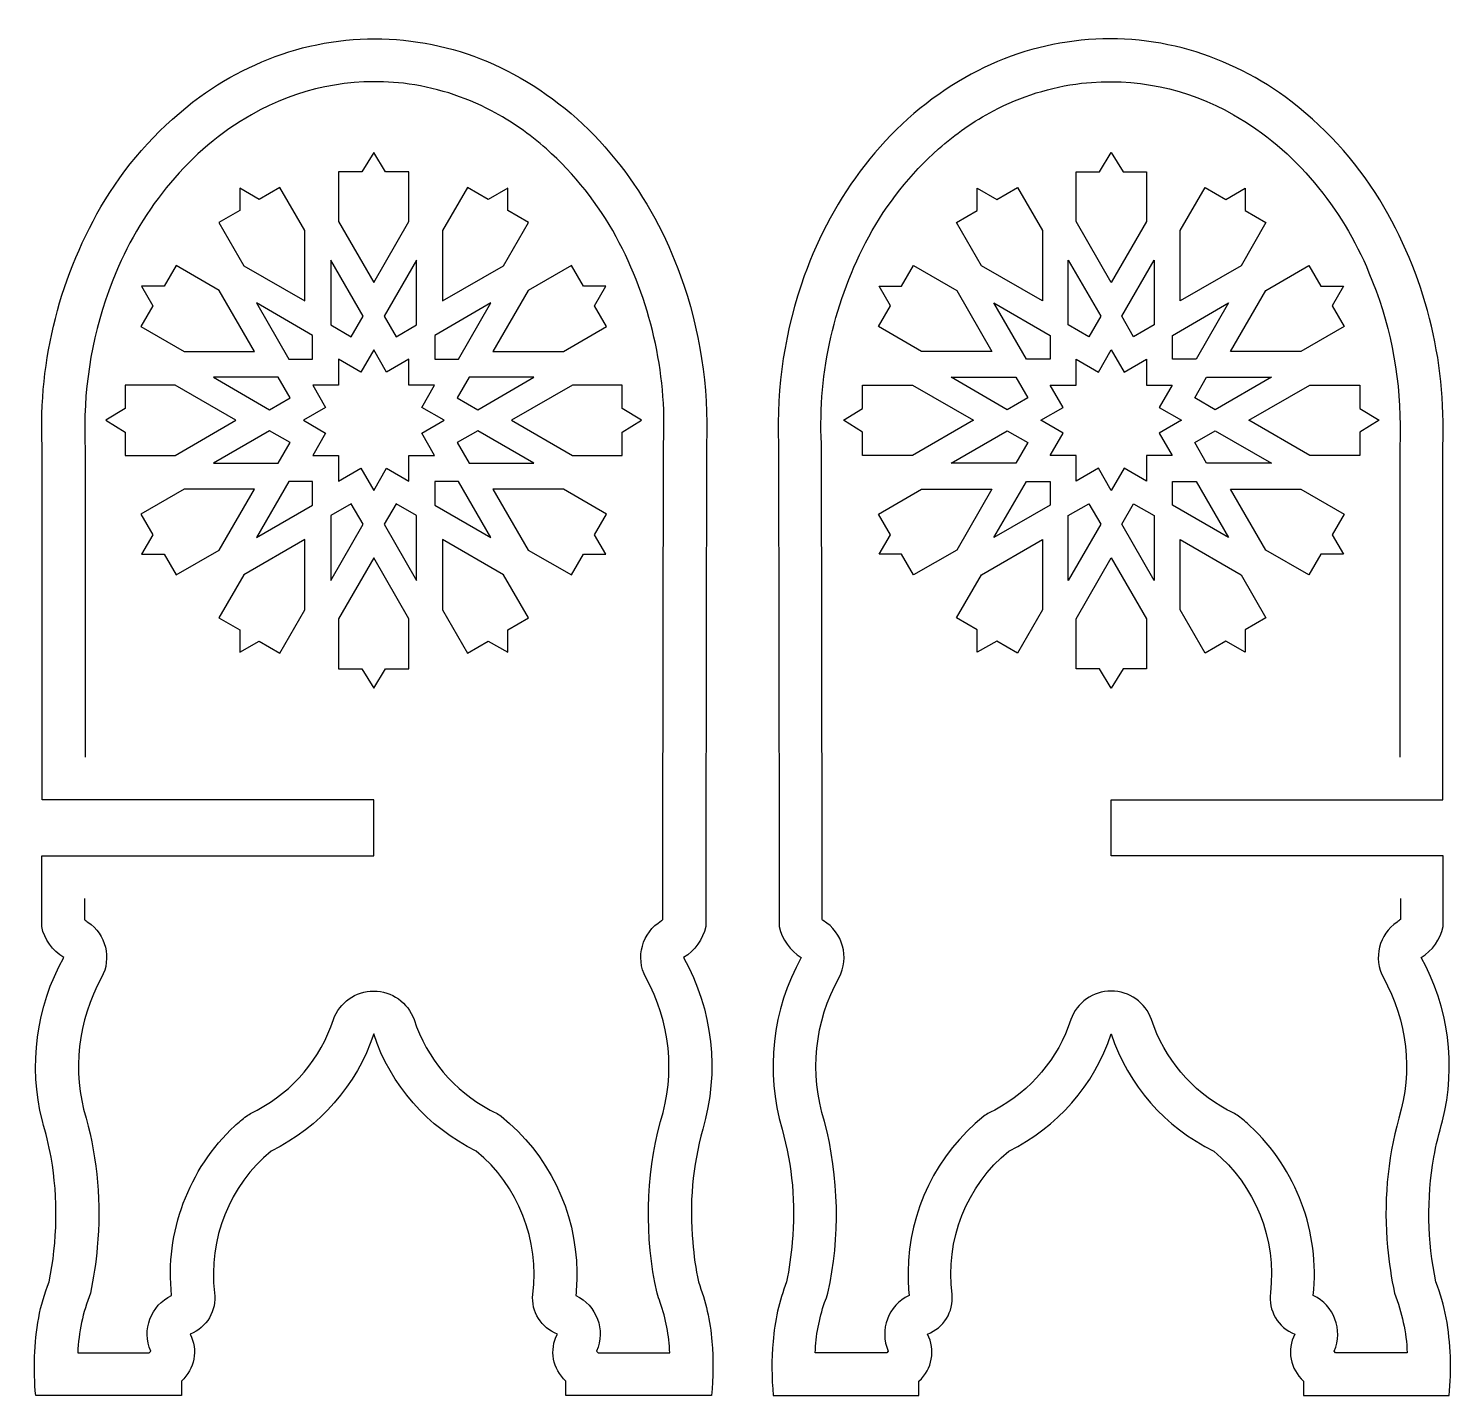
# Model space of a CAD drawing. Header units: millimetres. Extents: x 39 to 437, y 13 to 396.
import ezdxf

# ---------------------------------------------------------------- set-up
doc = ezdxf.new("R2010")
doc.units = ezdxf.units.MM
doc.layers.add('Default', color=7, linetype='Continuous', lineweight=30)

msp = doc.modelspace()

# ---------------------------------------------------------------- linework, layer by layer
at = {"layer": 'Default', "color": 18, "lineweight": 30, "true_color": 0x4f0000, "extrusion": (0, 0, -1)}
for points in [[(-186.64, 30.07, 0.336258), (-179.76, 41.17), (-179.76, 41.17, -0.257528), (-163.91, 81.34), (-163.91, 81.34, 0.201893), (-135.22, 114.11), (-135.22, 114.11, 0.202388), (-106.53, 81.34), (-106.53, 81.34, -0.25444), (-90.64, 41.62), (-90.64, 41.62, 0.347638), (-83.8, 30.07), (-83.8, 30.07, 0.341967), (-81.4, 16.92), (-81.4, 16.92), (-81.4, 12.85), (-81.4, 12.85), (-40.6, 12.85), (-40.6, 12.85, 0.068706), (-41.42, 34.65), (-41.42, 34.65, 0.046249), (-44.32, 44.68), (-44.32, 44.68, -0.094165), (-44.9, 79.59), (-44.9, 79.59, -0.023958), (-42.44, 89.79), (-42.44, 89.79, 0.190677), (-48.44, 135.55), (-48.44, 135.55, 0.204927), (-42.26, 144.18), (-42.26, 144.18), (-42.26, 164.03), (-42.26, 164.03), (-135.22, 164.03), (-135.22, 164.03), (-135.22, 179.66), (-135.22, 179.66), (-42.39, 179.66), (-42.39, 179.66), (-42.39, 278.76), (-42.39, 278.76, 0.148391), (-60.02, 347.67), (-60.02, 347.67, 0.096776), (-86.5, 376.52), (-86.5, 376.52, 0.092916), (-115.32, 390.24), (-115.32, 390.24, 0.20279), (-177.97, 380.87), (-177.97, 380.87, 0.093761), (-204.14, 357.48), (-204.14, 357.48, 0.080682), (-221.15, 326.39), (-221.15, 326.39, 0.096755), (-228.39, 279.4), (-228.39, 279.4), (-228.18, 164.03), (-228.18, 164.03), (-228.18, 144.18), (-228.18, 144.18, 0.204927), (-222, 135.55), (-222, 135.55, 0.200733), (-227.36, 87.44), (-227.36, 87.44, -0.091888), (-224.55, 55.82), (-224.55, 55.82, -0.02717), (-226.12, 44.68), (-226.12, 44.68, 0.074123), (-229.91, 27.99), (-229.91, 27.99, 0.045263), (-229.84, 12.85), (-229.84, 12.85), (-189.04, 12.85), (-189.04, 12.85), (-189.04, 16.92), (-189.04, 16.92, 0.341967), (-186.64, 30.07)], [(-422.69, 152.03), (-422.69, 146.19), (-422.69, 146.19, 0.093125), (-421.76, 145.47), (-421.76, 145.47, -0.38334), (-417.92, 129.89), (-417.92, 129.89, 0.202845), (-422.27, 90.53), (-422.27, 90.53, -0.09172), (-419.11, 54.41), (-419.11, 54.41, -0.029863), (-421.05, 41.51), (-421.05, 41.51, 0.082743), (-424.6, 24.85), (-424.6, 24.85), (-404.55, 24.85), (-404.55, 24.85), (-404.15, 25.29), (-404.15, 25.29, -0.403802), (-398.31, 40.9), (-398.31, 40.9, -0.235432), (-380.57, 88.4), (-380.57, 88.4, -0.019565), (-377.37, 91.11), (-377.37, 91.11, -0.045501), (-374.32, 92.8), (-374.32, 92.8, 0.193973), (-353.02, 118.16), (-353.02, 118.16, -0.316795), (-341.72, 126.11), (-341.72, 126.11, -0.316795), (-330.42, 118.16), (-330.42, 118.16, 0.193973), (-309.13, 92.8), (-309.13, 92.8, -0.045501), (-306.07, 91.11), (-306.07, 91.11, -0.224966), (-284.85, 47.54), (-284.85, 47.54, -0.028623), (-285.13, 40.9), (-285.13, 40.9, -0.403802), (-279.29, 25.29), (-279.29, 25.29), (-278.89, 24.85), (-278.89, 24.85), (-258.84, 24.85), (-258.84, 24.85, 0.073662), (-261.47, 38.9), (-261.47, 38.9, -0.022908), (-262.39, 41.51), (-262.39, 41.51, -0.118532), (-261.44, 89.63), (-261.44, 89.63, 0.207314), (-265.52, 129.89), (-265.52, 129.89, -0.39781), (-261.11, 145.85), (-261.11, 145.85, 0.066298), (-260.76, 146.19), (-260.76, 146.19), (-260.76, 164.05), (-260.76, 164.05), (-260.56, 279.42), (-260.56, 279.42, 0.136161), (-273.83, 337.37), (-273.83, 337.37, 0.086035), (-293.37, 361.97), (-293.37, 361.97, 0.060466), (-308.75, 372.66), (-308.75, 372.66, 0.091682), (-333.4, 380.35), (-333.4, 380.35, 0.16093), (-375.95, 371.54), (-375.95, 371.54, 0.091151), (-398.62, 352.48), (-398.62, 352.48, 0.077016), (-413.89, 327.31), (-413.89, 327.31, 0.098853), (-422.62, 284.59), (-422.62, 284.59, 0.01082), (-422.55, 278.76), (-422.55, 278.76), (-422.55, 191.66)]]:
    msp.add_lwpolyline(points, format="xyb", dxfattribs=at)
at = {"layer": 'Default', "color": 18, "lineweight": 30, "true_color": 0x4f0000}
for points in [[(290.3, 30.07, 0.336258), (297.18, 41.17), (297.18, 41.17, -0.257528), (313.03, 81.34), (313.03, 81.34, 0.201893), (341.72, 114.11), (341.72, 114.11, 0.202388), (370.41, 81.34), (370.41, 81.34, -0.25444), (386.3, 41.62), (386.3, 41.62, 0.347638), (393.14, 30.07), (393.14, 30.07, 0.341967), (395.54, 16.92), (395.54, 16.92), (395.54, 12.85), (395.54, 12.85), (436.34, 12.85), (436.34, 12.85, 0.068706), (435.52, 34.65), (435.52, 34.65, 0.046249), (432.63, 44.68), (432.63, 44.68, -0.094165), (432.04, 79.59), (432.04, 79.59, -0.023958), (434.5, 89.79), (434.5, 89.79, 0.190677), (428.51, 135.55), (428.51, 135.55, 0.204927), (434.69, 144.18), (434.69, 144.18), (434.69, 164.03), (434.69, 164.03), (341.72, 164.03), (341.72, 164.03), (341.72, 179.66), (341.72, 179.66), (434.55, 179.66), (434.55, 179.66), (434.55, 278.76), (434.55, 278.76, 0.148391), (416.92, 347.67), (416.92, 347.67, 0.096776), (390.44, 376.52), (390.44, 376.52, 0.092916), (361.62, 390.24), (361.62, 390.24, 0.20279), (298.97, 380.87), (298.97, 380.87, 0.093761), (272.8, 357.48), (272.8, 357.48, 0.080682), (255.79, 326.39), (255.79, 326.39, 0.096755), (248.56, 279.4), (248.56, 279.4), (248.76, 164.03), (248.76, 164.03), (248.76, 144.18), (248.76, 144.18, 0.204927), (254.94, 135.55), (254.94, 135.55, 0.200733), (249.58, 87.44), (249.58, 87.44, -0.091888), (252.39, 55.82), (252.39, 55.82, -0.02717), (250.82, 44.68), (250.82, 44.68, 0.074123), (247.03, 27.99), (247.03, 27.99, 0.045263), (247.1, 12.85), (247.1, 12.85), (287.9, 12.85), (287.9, 12.85), (287.9, 16.92), (287.9, 16.92, 0.341967), (290.3, 30.07)], [(54.26, 152.03), (54.26, 146.19), (54.26, 146.19, 0.093125), (55.18, 145.47), (55.18, 145.47, -0.38334), (59.02, 129.89), (59.02, 129.89, 0.202845), (54.68, 90.53), (54.68, 90.53, -0.09172), (57.83, 54.41), (57.83, 54.41, -0.029863), (55.89, 41.51), (55.89, 41.51, 0.082743), (52.34, 24.85), (52.34, 24.85), (72.39, 24.85), (72.39, 24.85), (72.79, 25.29), (72.79, 25.29, -0.403802), (78.63, 40.9), (78.63, 40.9, -0.235432), (96.37, 88.4), (96.37, 88.4, -0.019565), (99.57, 91.11), (99.57, 91.11, -0.045501), (102.63, 92.8), (102.63, 92.8, 0.193973), (123.92, 118.16), (123.92, 118.16, -0.316795), (135.22, 126.11), (135.22, 126.11, -0.316795), (146.52, 118.16), (146.52, 118.16, 0.193973), (167.81, 92.8), (167.81, 92.8, -0.045501), (170.87, 91.11), (170.87, 91.11, -0.224966), (192.09, 47.54), (192.09, 47.54, -0.028623), (191.81, 40.9), (191.81, 40.9, -0.403802), (197.65, 25.29), (197.65, 25.29), (198.05, 24.85), (198.05, 24.85), (218.1, 24.85), (218.1, 24.85, 0.073662), (215.47, 38.9), (215.47, 38.9, -0.022908), (214.55, 41.51), (214.55, 41.51, -0.118532), (215.5, 89.63), (215.5, 89.63, 0.207314), (211.42, 129.89), (211.42, 129.89, -0.39781), (215.83, 145.85), (215.83, 145.85, 0.066298), (216.18, 146.19), (216.18, 146.19), (216.18, 164.05), (216.18, 164.05), (216.39, 279.42), (216.39, 279.42, 0.136161), (203.11, 337.37), (203.11, 337.37, 0.086035), (183.57, 361.97), (183.57, 361.97, 0.060466), (168.19, 372.66), (168.19, 372.66, 0.091682), (143.54, 380.35), (143.54, 380.35, 0.16093), (101, 371.54), (101, 371.54, 0.091151), (78.32, 352.48), (78.32, 352.48, 0.077016), (63.05, 327.31), (63.05, 327.31, 0.098853), (54.32, 284.59), (54.32, 284.59, 0.01082), (54.39, 278.76), (54.39, 278.76), (54.39, 191.66)]]:
    msp.add_lwpolyline(points, format="xyb", dxfattribs=at)
for points in [[(145.07, 341.63), (145.07, 355.6), (145.07, 355.6), (138.54, 355.59), (138.54, 355.59), (135.22, 360.99), (135.22, 360.99), (131.9, 355.59), (131.9, 355.59), (125.37, 355.6), (125.37, 355.6), (125.37, 341.63), (125.37, 341.63), (135.22, 324.56), (135.22, 324.56), (145.07, 341.63)], [(91.89, 341.33), (98.87, 329.25), (98.87, 329.25), (115.94, 319.4), (115.94, 319.4), (115.94, 339.1), (115.94, 339.1), (108.95, 351.2), (108.95, 351.2), (103.15, 347.84), (103.15, 347.84), (97.7, 350.99), (97.7, 350.99), (97.7, 344.69), (97.7, 344.69), (91.89, 341.33)], [(172.74, 350.99), (167.29, 347.84), (167.29, 347.84), (161.49, 351.2), (161.49, 351.2), (154.5, 339.1), (154.5, 339.1), (154.5, 319.4), (154.5, 319.4), (171.57, 329.25), (171.57, 329.25), (178.55, 341.33), (178.55, 341.33), (172.74, 344.69), (172.74, 344.69), (172.74, 350.99)], [(128.95, 309.38), (132.28, 315.13), (132.28, 315.13), (123.2, 330.85), (123.2, 330.85), (123.2, 312.7), (123.2, 312.7), (128.95, 309.38)], [(141.49, 309.38), (147.24, 312.7), (147.24, 312.7), (147.24, 330.85), (147.24, 330.85), (138.16, 315.13), (138.16, 315.13), (141.49, 309.38)], [(70.23, 323.52), (73.37, 318.06), (73.37, 318.06), (70.01, 312.26), (70.01, 312.26), (82.11, 305.28), (82.11, 305.28), (101.82, 305.28), (101.82, 305.28), (91.97, 322.34), (91.97, 322.34), (79.88, 329.32), (79.88, 329.32), (76.52, 323.52), (76.52, 323.52), (70.23, 323.52)], [(178.47, 322.34), (168.62, 305.28), (168.62, 305.28), (188.33, 305.28), (188.33, 305.28), (200.43, 312.26), (200.43, 312.26), (197.06, 318.06), (197.06, 318.06), (200.21, 323.52), (200.21, 323.52), (193.92, 323.52), (193.92, 323.52), (190.56, 329.32), (190.56, 329.32), (178.47, 322.34)], [(118.1, 303.11), (118.1, 309.75), (118.1, 309.75), (102.39, 318.83), (102.39, 318.83), (111.46, 303.11), (111.46, 303.11), (118.1, 303.11)], [(152.34, 303.11), (158.98, 303.11), (158.98, 303.11), (168.05, 318.83), (168.05, 318.83), (152.34, 309.75), (152.34, 309.75), (152.34, 303.11)], [(118.16, 276.14), (125.37, 276.14), (125.37, 276.14), (125.37, 268.93), (125.37, 268.93), (131.61, 272.54), (131.61, 272.54), (135.22, 266.29), (135.22, 266.29), (138.83, 272.54), (138.83, 272.54), (145.07, 268.93), (145.07, 268.93), (145.07, 276.14), (145.07, 276.14), (152.28, 276.14), (152.28, 276.14), (148.68, 282.39), (148.68, 282.39), (154.92, 285.99), (154.92, 285.99), (148.68, 289.6), (148.68, 289.6), (152.28, 295.85), (152.28, 295.85), (145.07, 295.85), (145.07, 295.85), (145.07, 303.06), (145.07, 303.06), (138.83, 299.45), (138.83, 299.45), (135.22, 305.7), (135.22, 305.7), (131.61, 299.45), (131.61, 299.45), (125.37, 303.06), (125.37, 303.06), (125.37, 295.85), (125.37, 295.85), (118.16, 295.85), (118.16, 295.85), (121.76, 289.6), (121.76, 289.6), (115.52, 285.99), (115.52, 285.99), (121.76, 282.39), (121.76, 282.39), (118.16, 276.14)], [(65.61, 295.85), (65.62, 289.31), (65.62, 289.31), (60.22, 285.99), (60.22, 285.99), (65.62, 282.68), (65.62, 282.68), (65.61, 276.14), (65.61, 276.14), (79.59, 276.14), (79.59, 276.14), (96.65, 285.99), (96.65, 285.99), (79.59, 295.85), (79.59, 295.85), (65.61, 295.85)], [(108.51, 298.01), (90.37, 298.01), (90.37, 298.01), (106.08, 288.94), (106.08, 288.94), (111.84, 292.26), (111.84, 292.26), (108.51, 298.01)], [(164.36, 288.94), (180.07, 298.01), (180.07, 298.01), (161.92, 298.01), (161.92, 298.01), (158.6, 292.26), (158.6, 292.26), (164.36, 288.94)], [(190.85, 276.14), (204.82, 276.14), (204.82, 276.14), (204.82, 282.68), (204.82, 282.68), (210.22, 285.99), (210.22, 285.99), (204.82, 289.31), (204.82, 289.31), (204.82, 295.85), (204.82, 295.85), (190.85, 295.85), (190.85, 295.85), (173.79, 285.99), (173.79, 285.99), (190.85, 276.14)], [(106.08, 283.05), (90.37, 273.98), (90.37, 273.98), (108.51, 273.98), (108.51, 273.98), (111.84, 279.73), (111.84, 279.73), (106.08, 283.05)], [(161.92, 273.98), (180.07, 273.98), (180.07, 273.98), (164.36, 283.05), (164.36, 283.05), (158.6, 279.73), (158.6, 279.73), (161.92, 273.98)], [(102.39, 253.16), (118.1, 262.23), (118.1, 262.23), (118.1, 268.88), (118.1, 268.88), (111.46, 268.88), (111.46, 268.88), (102.39, 253.16)], [(152.34, 262.23), (168.05, 253.16), (168.05, 253.16), (158.98, 268.88), (158.98, 268.88), (152.34, 268.88), (152.34, 268.88), (152.34, 262.23)], [(70.01, 259.72), (73.37, 253.92), (73.37, 253.92), (70.23, 248.47), (70.23, 248.47), (76.52, 248.47), (76.52, 248.47), (79.88, 242.67), (79.88, 242.67), (91.97, 249.65), (91.97, 249.65), (101.82, 266.71), (101.82, 266.71), (82.11, 266.71), (82.11, 266.71), (70.01, 259.72)], [(200.21, 248.47), (197.06, 253.92), (197.06, 253.92), (200.43, 259.72), (200.43, 259.72), (188.33, 266.71), (188.33, 266.71), (168.62, 266.71), (168.62, 266.71), (178.47, 249.65), (178.47, 249.65), (190.56, 242.67), (190.56, 242.67), (193.92, 248.47), (193.92, 248.47), (200.21, 248.47)], [(132.28, 256.86), (128.95, 262.61), (128.95, 262.61), (123.2, 259.29), (123.2, 259.29), (123.2, 241.14), (123.2, 241.14), (132.28, 256.86)], [(138.16, 256.86), (147.24, 241.14), (147.24, 241.14), (147.24, 259.29), (147.24, 259.29), (141.49, 262.61), (141.49, 262.61), (138.16, 256.86)], [(115.94, 232.89), (115.94, 252.59), (115.94, 252.59), (98.87, 242.74), (98.87, 242.74), (91.89, 230.66), (91.89, 230.66), (97.7, 227.3), (97.7, 227.3), (97.7, 221), (97.7, 221), (103.15, 224.15), (103.15, 224.15), (108.95, 220.79), (108.95, 220.79), (115.94, 232.89)], [(161.49, 220.79), (167.29, 224.15), (167.29, 224.15), (172.74, 221), (172.74, 221), (172.74, 227.3), (172.74, 227.3), (178.55, 230.66), (178.55, 230.66), (171.57, 242.74), (171.57, 242.74), (154.5, 252.59), (154.5, 252.59), (154.5, 232.89), (154.5, 232.89), (161.49, 220.79)], [(125.37, 230.36), (125.37, 216.39), (125.37, 216.39), (131.9, 216.4), (131.9, 216.4), (135.22, 210.99), (135.22, 210.99), (138.54, 216.4), (138.54, 216.4), (145.07, 216.39), (145.07, 216.39), (145.07, 230.36), (145.07, 230.36), (135.22, 247.42), (135.22, 247.42), (125.37, 230.36)]]:
    msp.add_lwpolyline(points, dxfattribs=at)
at = {"layer": 'Default', "color": 18, "lineweight": 30, "true_color": 0x4f0000, "extrusion": (0, 0, -1)}
for points in [[(-331.87, 341.63), (-331.87, 355.6), (-331.87, 355.6), (-338.41, 355.59), (-338.41, 355.59), (-341.72, 360.99), (-341.72, 360.99), (-345.04, 355.59), (-345.04, 355.59), (-351.57, 355.6), (-351.57, 355.6), (-351.57, 341.63), (-351.57, 341.63), (-341.72, 324.56), (-341.72, 324.56), (-331.87, 341.63)], [(-304.2, 350.99), (-309.65, 347.84), (-309.65, 347.84), (-315.45, 351.2), (-315.45, 351.2), (-322.44, 339.1), (-322.44, 339.1), (-322.44, 319.4), (-322.44, 319.4), (-305.37, 329.25), (-305.37, 329.25), (-298.4, 341.33), (-298.4, 341.33), (-304.2, 344.69), (-304.2, 344.69), (-304.2, 350.99)], [(-385.05, 341.33), (-378.07, 329.25), (-378.07, 329.25), (-361.01, 319.4), (-361.01, 319.4), (-361.01, 339.1), (-361.01, 339.1), (-367.99, 351.2), (-367.99, 351.2), (-373.79, 347.84), (-373.79, 347.84), (-379.25, 350.99), (-379.25, 350.99), (-379.25, 344.69), (-379.25, 344.69), (-385.05, 341.33)], [(-335.46, 309.38), (-329.7, 312.7), (-329.7, 312.7), (-329.7, 330.85), (-329.7, 330.85), (-338.78, 315.13), (-338.78, 315.13), (-335.46, 309.38)], [(-347.99, 309.38), (-344.67, 315.13), (-344.67, 315.13), (-353.74, 330.85), (-353.74, 330.85), (-353.74, 312.7), (-353.74, 312.7), (-347.99, 309.38)], [(-298.47, 322.34), (-308.32, 305.28), (-308.32, 305.28), (-288.62, 305.28), (-288.62, 305.28), (-276.52, 312.26), (-276.52, 312.26), (-279.88, 318.06), (-279.88, 318.06), (-276.73, 323.52), (-276.73, 323.52), (-283.02, 323.52), (-283.02, 323.52), (-286.38, 329.32), (-286.38, 329.32), (-298.47, 322.34)], [(-406.72, 323.52), (-403.57, 318.06), (-403.57, 318.06), (-406.93, 312.26), (-406.93, 312.26), (-394.83, 305.28), (-394.83, 305.28), (-375.12, 305.28), (-375.12, 305.28), (-384.98, 322.34), (-384.98, 322.34), (-397.06, 329.32), (-397.06, 329.32), (-400.42, 323.52), (-400.42, 323.52), (-406.72, 323.52)], [(-324.6, 303.11), (-317.96, 303.11), (-317.96, 303.11), (-308.89, 318.83), (-308.89, 318.83), (-324.6, 309.75), (-324.6, 309.75), (-324.6, 303.11)], [(-358.84, 303.11), (-358.84, 309.75), (-358.84, 309.75), (-374.56, 318.83), (-374.56, 318.83), (-365.48, 303.11), (-365.48, 303.11), (-358.84, 303.11)], [(-358.79, 276.14), (-351.57, 276.14), (-351.57, 276.14), (-351.57, 268.93), (-351.57, 268.93), (-345.33, 272.54), (-345.33, 272.54), (-341.72, 266.29), (-341.72, 266.29), (-338.12, 272.54), (-338.12, 272.54), (-331.87, 268.93), (-331.87, 268.93), (-331.87, 276.14), (-331.87, 276.14), (-324.66, 276.14), (-324.66, 276.14), (-328.26, 282.39), (-328.26, 282.39), (-322.02, 285.99), (-322.02, 285.99), (-328.26, 289.6), (-328.26, 289.6), (-324.66, 295.85), (-324.66, 295.85), (-331.87, 295.85), (-331.87, 295.85), (-331.87, 303.06), (-331.87, 303.06), (-338.12, 299.45), (-338.12, 299.45), (-341.72, 305.7), (-341.72, 305.7), (-345.33, 299.45), (-345.33, 299.45), (-351.57, 303.06), (-351.57, 303.06), (-351.57, 295.85), (-351.57, 295.85), (-358.79, 295.85), (-358.79, 295.85), (-355.18, 289.6), (-355.18, 289.6), (-361.43, 285.99), (-361.43, 285.99), (-355.18, 282.39), (-355.18, 282.39), (-358.79, 276.14)], [(-286.09, 276.14), (-272.12, 276.14), (-272.12, 276.14), (-272.13, 282.68), (-272.13, 282.68), (-266.72, 285.99), (-266.72, 285.99), (-272.13, 289.31), (-272.13, 289.31), (-272.12, 295.85), (-272.12, 295.85), (-286.09, 295.85), (-286.09, 295.85), (-303.15, 285.99), (-303.15, 285.99), (-286.09, 276.14)], [(-312.59, 288.94), (-296.87, 298.01), (-296.87, 298.01), (-315.02, 298.01), (-315.02, 298.01), (-318.34, 292.26), (-318.34, 292.26), (-312.59, 288.94)], [(-368.43, 298.01), (-386.57, 298.01), (-386.57, 298.01), (-370.86, 288.94), (-370.86, 288.94), (-365.11, 292.26), (-365.11, 292.26), (-368.43, 298.01)], [(-411.33, 295.85), (-411.32, 289.31), (-411.32, 289.31), (-416.72, 285.99), (-416.72, 285.99), (-411.32, 282.68), (-411.32, 282.68), (-411.33, 276.14), (-411.33, 276.14), (-397.35, 276.14), (-397.35, 276.14), (-380.29, 285.99), (-380.29, 285.99), (-397.35, 295.85), (-397.35, 295.85), (-411.33, 295.85)], [(-315.02, 273.98), (-296.87, 273.98), (-296.87, 273.98), (-312.59, 283.05), (-312.59, 283.05), (-318.34, 279.73), (-318.34, 279.73), (-315.02, 273.98)], [(-370.86, 283.05), (-386.57, 273.98), (-386.57, 273.98), (-368.43, 273.98), (-368.43, 273.98), (-365.11, 279.73), (-365.11, 279.73), (-370.86, 283.05)], [(-324.6, 262.23), (-308.89, 253.16), (-308.89, 253.16), (-317.96, 268.88), (-317.96, 268.88), (-324.6, 268.88), (-324.6, 268.88), (-324.6, 262.23)], [(-374.56, 253.16), (-358.84, 262.23), (-358.84, 262.23), (-358.84, 268.88), (-358.84, 268.88), (-365.48, 268.88), (-365.48, 268.88), (-374.56, 253.16)], [(-276.73, 248.47), (-279.88, 253.92), (-279.88, 253.92), (-276.52, 259.72), (-276.52, 259.72), (-288.62, 266.71), (-288.62, 266.71), (-308.32, 266.71), (-308.32, 266.71), (-298.47, 249.65), (-298.47, 249.65), (-286.38, 242.67), (-286.38, 242.67), (-283.02, 248.47), (-283.02, 248.47), (-276.73, 248.47)], [(-406.93, 259.72), (-403.57, 253.92), (-403.57, 253.92), (-406.72, 248.47), (-406.72, 248.47), (-400.42, 248.47), (-400.42, 248.47), (-397.06, 242.67), (-397.06, 242.67), (-384.98, 249.65), (-384.98, 249.65), (-375.12, 266.71), (-375.12, 266.71), (-394.83, 266.71), (-394.83, 266.71), (-406.93, 259.72)], [(-338.78, 256.86), (-329.7, 241.14), (-329.7, 241.14), (-329.7, 259.29), (-329.7, 259.29), (-335.46, 262.61), (-335.46, 262.61), (-338.78, 256.86)], [(-344.67, 256.86), (-347.99, 262.61), (-347.99, 262.61), (-353.74, 259.29), (-353.74, 259.29), (-353.74, 241.14), (-353.74, 241.14), (-344.67, 256.86)], [(-315.45, 220.79), (-309.65, 224.15), (-309.65, 224.15), (-304.2, 221), (-304.2, 221), (-304.2, 227.3), (-304.2, 227.3), (-298.4, 230.66), (-298.4, 230.66), (-305.37, 242.74), (-305.37, 242.74), (-322.44, 252.59), (-322.44, 252.59), (-322.44, 232.89), (-322.44, 232.89), (-315.45, 220.79)], [(-361.01, 232.89), (-361.01, 252.59), (-361.01, 252.59), (-378.07, 242.74), (-378.07, 242.74), (-385.05, 230.66), (-385.05, 230.66), (-379.25, 227.3), (-379.25, 227.3), (-379.25, 221), (-379.25, 221), (-373.79, 224.15), (-373.79, 224.15), (-367.99, 220.79), (-367.99, 220.79), (-361.01, 232.89)], [(-351.57, 230.36), (-351.57, 216.39), (-351.57, 216.39), (-345.04, 216.4), (-345.04, 216.4), (-341.72, 210.99), (-341.72, 210.99), (-338.41, 216.4), (-338.41, 216.4), (-331.87, 216.39), (-331.87, 216.39), (-331.87, 230.36), (-331.87, 230.36), (-341.72, 247.42), (-341.72, 247.42), (-351.57, 230.36)]]:
    msp.add_lwpolyline(points, dxfattribs=at)

doc.saveas('drawing.dxf')
